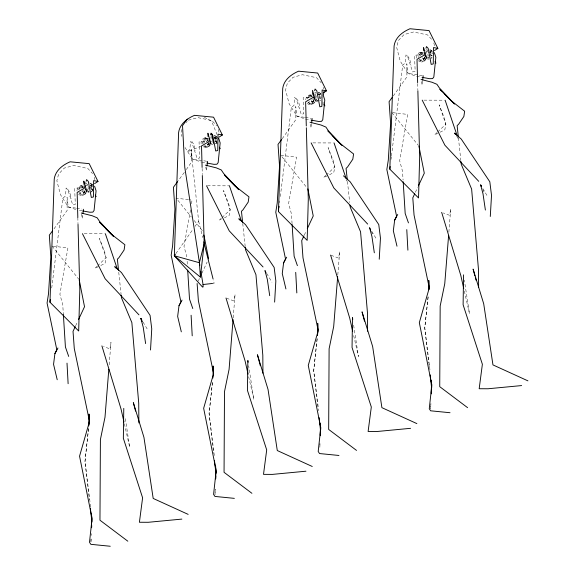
<?xml version="1.0" encoding="UTF-8"?>
<svg xmlns="http://www.w3.org/2000/svg" width="575" height="575" viewBox="0 0 575 575"><rect width="100%" height="100%" fill="white"/><g stroke="black" fill="none" stroke-linecap="round" stroke-linejoin="round"><path stroke-width="0.43" stroke-dasharray="2.88 2.16" d="M90.936 541.707L91.022 539.091M215.179 489.447L215 494.687L215.28 489.303M319.851 444.82L319.908 443.073M430.855 403.815L430.675 409.055L430.955 403.664M90.972 541.657L91.102 538.976M91.267 535.411L91.353 533.629M319.851 447.307L320.016 443.742M109.178 364.794L110.975 342.312L109.897 348.888L103.507 346.481M233.198 317.795L235.067 294.422L233.989 300.998L226.802 298.288M337.812 274.908L339.681 251.534L338.603 258.11L330.611 255.099M448.874 232.156L450.743 208.783L449.664 215.359L443.275 212.951M82.764 215.222L82.405 218.637L81.42 213.821M88.5 428.605L84.999 461.438L89.348 499.51M206.943 166.477L206.497 170.746L205.678 166.728M212.405 382.483L209.092 413.54L213.648 453.387M311.557 123.596L311.111 127.858L310.292 123.841M317.113 338.711L313.706 370.659L317.953 407.848M422.618 80.845L422.172 85.114L421.353 81.097M428.08 296.851L424.767 327.908L428.813 363.328M88.543 428.698L84.999 461.438L90.189 503.319M212.441 382.576L209.092 413.54L214.504 457.211M317.148 338.804L313.706 370.659L318.679 410.758M428.116 296.944L424.767 327.908L429.518 366.232M76.913 190.533L77.956 187.543L80.874 185.854M305.62 99.755L306.662 96.765L309.58 95.076M51.728 288.003L62.833 198.274L65.528 195.903L66.103 188.003L67.836 189.836L72.773 205.016L75.296 204.405L74.678 188.363L83.612 187.342M279.558 202.716L279.781 200.941M280.327 196.499L291.317 107.662L294.019 105.29L294.594 97.383L296.326 99.223L301.264 114.403L303.787 113.785L303.169 97.743L312.103 96.722M391.036 159.39L391.367 156.723M391.482 155.839L402.694 65.219L405.389 62.847L405.964 54.948L407.697 56.781L412.634 71.961L415.157 71.35L414.539 55.308L423.473 54.287M208.013 139.488L208.279 138.331M190.519 209.832L184 246.395L186.846 256.867M191.604 203.737L191.985 200.064L189.347 199.748M78.48 189.772L79.264 188.032L81.686 186.631M307.187 98.993L307.97 97.254L310.399 95.853M85.474 183.907L85.927 182.196M181.837 129.512L180.952 132.897L181.858 136.361M75.62 325.817L77.474 321.842M198.231 281.11L199.712 277.926M201.94 273.154L207.137 262.013M304.326 235.038L306.18 231.064M415.387 192.287L417.615 187.515M86.121 192.402L85.086 193.703L83.238 194.544M86.207 192.798L84.963 194.364L82.743 195.363M206.152 141.752L207.625 140.659M209.889 143.613L208.739 144.648L206.871 144.426M210.213 144.512L209.178 145.813L207.338 146.647M210.299 144.907L209.056 146.467L206.835 147.473M314.913 102.019L313.67 103.586L311.449 104.585M425.888 58.88L424.853 60.174L423.006 61.015M425.974 59.268L424.731 60.835L422.51 61.841M86.106 185.747L87.35 184.316M314.82 94.968L316.056 93.538M184.302 172.428L178.128 180.917M186.286 169.582L191.252 162.481L191.144 149.421L192.345 159.052L200.919 161.963M175.893 253.553L192.956 229.317M195.026 226.385L198.641 221.246L191.166 150.283L200.732 146.302M54.036 228.814L67.16 210.378L67.052 197.318L68.245 206.95L76.044 209.595M282.217 138.74L295.866 119.6L295.758 106.54L296.952 116.172L304.75 118.817M393.278 95.989L406.927 76.849L406.82 63.789L408.013 73.42L415.811 76.065M92.862 190.526L90.807 192.251M210.493 137.396L211.442 136.426M214.18 138.28L215.323 137.482M217.206 142.025L215.503 143.455M216.955 142.629L215.812 143.8M426.168 51.764L427.879 50.327M186.113 122.576L187.242 121.39M85.567 191.885L83.476 192.603L81.902 191.022M314.374 102.364L311.945 103.766M425.335 58.355L423.667 59.146L421.798 57.931M97.304 266.031L94.796 268.396L105.045 263.4L106.087 257.758L104.65 251.771L99.41 238.395L106.087 257.758L97.937 265.442M221.397 218.133L218.888 220.498L221.253 219.348M222.029 217.544L230.18 209.861L228.742 203.881L223.502 190.505L230.18 209.861L229.138 215.51L224.408 217.81M326.011 175.253L323.502 177.618L333.752 172.622L334.794 166.98L333.356 160.993L328.117 147.617L334.794 166.98L326.643 174.663M437.072 132.502L434.563 134.866L437.719 133.328M437.704 131.912L445.855 124.229L444.418 118.242L439.178 104.866L445.855 124.229L444.813 129.871L438.509 132.947M92.597 190.541L91.403 191.353M319.06 95.076L319.937 94.595M430.122 52.325L430.998 51.843M432.005 57.744L430.574 58.722M313.972 101.394C312.707 102.566 310.45 101.473 310.55 99.77M85.927 183.792L86.839 183.238M90.57 185.675L91.231 185.373M216.466 141.443L217.127 141.141M314.633 93.013L316.192 92.302M320.872 100.115L319.578 100.704M425.694 50.262L427.247 49.551M431.171 57.823L431.933 57.363M204.966 137.964C202.314 138.287 200.517 141.213 201.128 143.772M205.785 138.74C203.572 139.013 202.077 141.443 202.587 143.57M420.641 52.325C417.989 52.656 416.192 55.581 416.803 58.132M421.453 53.101L419.031 54.503L418.226 57.744M191.166 150.283L187.206 151.814L189.901 149.442L190.476 141.536L192.208 143.376L197.153 158.556L199.676 157.938L199.058 141.896L207.985 140.875M428.224 52.778L432.982 51.268M316.854 95.213L321.612 93.703M215.115 138.611L218.284 137.605M90.742 185.071L92.323 184.568M188.37 120.204L197.843 117.623L211.931 120.585L216.631 125.717M431.171 51.807L432.608 52.009M430.531 55.646L431.969 55.847M320.117 94.559L321.137 94.595M215.503 137.439L217.178 137.827M214.856 141.278L216.293 141.486M91.403 185.337L92.841 185.538M91.173 189.34L92.201 189.376M92.374 189.34L91.921 189.448M430.725 51.915L431.458 51.736M431.688 55.919L432.141 55.811M319.664 94.659L320.397 94.487M215.057 137.547L215.783 137.375M216.013 141.551L216.739 141.378M90.958 185.438L91.691 185.265M420.85 52.296L423.394 52.519M421.626 53.08L423.114 53.101M418.959 59.52L420.72 60.857L422.841 61.043M418.32 60.72L419.757 61.647L422.302 61.87M309.788 95.048L311.578 95.076M310.565 95.824L312.053 95.853M307.898 102.271L309.659 103.608L311.779 103.788M307.266 103.471L308.696 104.398L311.24 104.621M205.174 137.928L208.617 138.625M205.951 138.712L208.071 138.898M203.852 145.719L205.045 146.488L207.165 146.675M203.191 146.812L206.633 147.509M81.082 185.826L83.627 186.048M81.858 186.609L83.346 186.631M78.761 192.316L80.953 194.386L83.073 194.573M78.552 194.249L79.99 195.177L82.534 195.399M419.879 52.462L421.64 52.16M420.821 53.216L422.287 52.965M423.667 59.146L424.415 59.017M422.179 61.151L423.638 60.907M421.511 62.007L423.272 61.705M308.818 95.213L310.579 94.911M309.76 95.96L311.226 95.716M312.606 101.89L313.353 101.768M311.118 103.903L312.584 103.651M310.45 104.758L312.211 104.456M204.204 138.093L205.972 137.792M205.153 138.848L206.612 138.597M207.302 140.717L207.712 140.645M207.992 144.778L208.739 144.648M206.504 146.79L207.97 146.539M205.836 147.646L207.597 147.344M80.112 185.991L81.873 185.689M81.053 186.746L82.52 186.494M83.9 192.675L84.647 192.546M82.412 194.681L83.871 194.436M81.743 195.536L83.504 195.234M212.441 283.461L214.144 283.267L213.275 279.809M423.969 100.143L444.245 100.201M312.908 142.895L333.191 142.952M207.41 185.775L229.454 185.84M84.202 233.673L104.478 233.73M429.302 49.989L431.559 50.521L432.608 51.383M428.864 59.132L427.11 58.88M318.241 92.74L320.498 93.272L321.547 94.135M320.627 98.67L319.88 98.562M317.803 101.876L316.056 101.631M213.188 144.763L211.442 144.512M88.004 192.575L89.096 192.661M392.725 112.657L407.661 114.425L399.668 160.763L402.522 171.228L403.075 180.025M280.787 155.308L296.599 157.176L288.614 203.514L291.46 213.979L292.071 223.661M188.471 199.647L176.173 198.188L191.396 217.07M52.958 246.186L67.893 247.954L59.901 294.292L62.754 304.757L63.365 314.439M422.316 75.591L408.013 73.42L400.243 61.123L396.621 47.258L398.403 40.494L404.045 34.565L413.518 31.992L427.599 34.953L432.896 40.717M304.527 117.322L296.952 116.172L289.182 103.874L285.559 90.009L287.342 83.246L292.984 77.316L302.457 74.736L316.537 77.704L321.245 82.829M305.368 117.451L311.262 118.342M206.648 161.23L192.345 159.052L184.568 146.754M75.821 208.1L68.245 206.95L60.476 194.652L56.853 180.787L58.636 174.024L64.278 168.094L73.751 165.514L87.831 168.482L92.539 173.607M76.662 208.229L81.708 208.991M416.595 76.331L421.806 77.28M305.533 119.083L310.744 120.031M201.789 162.121L206.13 162.912M79.436 210.335L82.038 210.809M428.842 58.097L427.491 57.629M318.349 92.129L321.238 93.725M317.781 100.848L316.43 100.381M214.533 135.693L216.933 137.022M89.642 182.907L92.532 184.503M90.44 183.583L92.841 184.913M89.075 191.626L87.723 191.159M430.071 49.551L432.709 51.534M214.396 135.183L217.034 137.166M204.333 117.3L211.643 121.246L216.955 134.334M391.848 112.556L418.348 145.417M281.915 156.702L306.727 187.472M194.221 220.563L202.68 231.057M52.081 246.086L78.581 278.947M424.472 56.896L424.882 57.45M407.503 55.797L409.695 59.002L411.003 65.241M296.441 98.548L298.633 101.746L299.942 107.992M191.827 141.428L194.019 144.634L195.327 150.88M67.735 189.326L69.927 192.524L71.235 198.77M456.737 136.404L458.074 138.395M346.121 179.817L347.012 181.147M482.827 188.564L487.629 196.535M371.766 231.308L376.567 239.286M266.721 273.47L271.953 282.174M143.06 322.093L147.861 330.064M322.74 101.955L323.596 103.529M217.271 143.261L215.992 140.897L217.199 144.102M92.747 190.368L91.899 188.794L92.805 191.195M313.088 98.979L313.411 99.647M482.863 189.657L483.97 192.014M371.436 231.617L372.543 233.975M322.719 103.622L323.322 105.225M198.641 221.246L202.688 237.547M464.341 291.094L469.502 313.842L464.356 280.162M353.675 335.599L358.441 356.593L353.567 324.681M248.666 376.733L253.827 399.481L248.68 365.793M124.372 423.746L129.734 447.372L125.127 417.234M433.838 42.953L434.729 46.927M323.136 87.292L323.488 88.881M218.342 129.382L219.233 133.357M94.25 177.272L94.782 179.659M429.626 367.123L429.956 369.79M90.304 504.21L90.634 506.884M428.914 364.212L429.216 366.872M458.433 137.885L460.848 160.677M347.465 181.513L349.693 202.551M242.758 223.524L245.173 246.316M118.759 272.291L121.081 294.206M187.127 261.266L187.349 264.78M417.666 83.54L417.838 89.808M202.127 168.338L202.299 174.606M77.826 217.487L78.02 224.653M217.005 140.437A4.794 1.121 69.3 0 1 216.768 140.156A3.745 0.446 -70.9 0 1 217.005 139.567M211.262 141.472A3.745 2.767 -35.8 0 1 211.715 141.73M209.968 144.052A4.794 4.593 73.1 0 1 207.115 144.318M214.108 136.749A3.076 1.617 85.4 0 1 215.115 141.896M210.982 138.87A3.702 1.948 85.4 0 1 211.399 137.224M214.152 137.252A3.702 1.948 85.4 0 1 214.748 138.913M204.154 142.701A3.076 2.408 -87.8 0 1 207.798 140.027M208.969 142.686A3.076 2.408 -87.8 0 1 205.318 145.36M203.09 143.685A3.702 2.897 -87.8 0 1 204.499 139.517A3.702 2.897 -87.8 0 1 207.985 140.099M208.797 142.715A3.702 2.897 -87.8 0 1 204.412 145.928M209.207 143.089A1.574 1.229 -87.8 0 1 207.137 143.8M83.655 189.865A3.745 2.767 -35.8 0 0 81.916 191.791A4.794 4.593 73.1 0 0 85.33 192.143M87.616 189.628A3.745 2.767 -35.8 0 1 87.982 189.966A4.794 4.593 73.1 0 1 87.666 190.469M84.777 191.382A3.076 2.408 -87.8 0 1 82.735 193.638A3.076 2.408 -87.8 0 1 80.356 192.129M80.795 188.413A3.076 2.408 -87.8 0 1 83.131 187.615M84.985 191.36A1.574 1.229 -87.8 0 1 82.699 190.584M79.027 189.664A3.702 2.897 -87.8 0 1 83.303 187.407M84.705 190.605A3.702 2.897 -87.8 0 1 82.513 194.185A3.702 2.897 -87.8 0 1 79.278 192.467M88.435 189.125A3.076 1.617 85.4 0 1 88.27 186.056M90.426 184.956A3.076 1.617 85.4 0 1 91.245 189.153M89.024 191.432A3.702 1.948 85.4 0 1 87.587 190.339M87.235 189.57A3.702 1.948 85.4 0 1 86.99 188.679M87.033 185.876A3.702 1.948 85.4 0 1 87.673 184.532M90.656 186.81A3.702 1.948 85.4 0 1 90.764 188.715M425.644 58.413A4.794 4.593 73.1 0 1 421.683 58.262M426.938 55.84A3.745 2.767 -35.8 0 1 427.383 56.098M419.915 56.271A3.076 2.408 -87.8 0 1 423.473 54.395M424.637 57.054A3.076 2.408 -87.8 0 1 423.114 59.901A3.076 2.408 -87.8 0 1 420.497 59.239M418.794 56.134A3.702 2.897 -87.8 0 1 423.071 53.877M424.472 57.076A3.702 2.897 -87.8 0 1 422.639 60.497A3.702 2.897 -87.8 0 1 419.491 59.707M424.753 57.831A1.574 1.229 -87.8 0 1 422.503 57.457M428.497 56.235A3.076 1.617 85.4 0 1 427.901 54.057M429.784 51.118A3.076 1.617 85.4 0 1 430.79 56.257M429.295 57.788A3.702 1.948 85.4 0 1 427.793 57.399M426.657 53.238A3.702 1.948 85.4 0 1 427.441 51.01M429.827 51.621A3.702 1.948 85.4 0 1 430.179 52.39M430.546 54.237A3.702 1.948 85.4 0 1 430.531 55.193M432.062 55.193A1.574 0.827 85.4 0 1 430.819 54.359A1.574 0.827 85.4 0 1 431.343 52.282A1.574 0.827 85.4 0 1 432.4 53.834M314.036 101.365A4.794 4.593 73.1 0 1 310.622 101.013A3.745 2.767 -35.8 0 1 311.341 99.949M316.379 99.691A4.794 4.593 73.1 0 0 316.688 99.188A3.745 2.767 -35.8 0 0 316.322 98.85M311.822 99.489A3.745 2.767 -35.8 0 1 312.362 99.087M316.94 97.606A3.076 1.617 85.4 0 1 316.854 96.018M319.729 99.008A3.076 1.617 85.4 0 0 319.901 95.666A3.076 1.617 85.4 0 0 318.298 93.754A3.702 1.948 85.4 0 1 319.47 97.937M317.731 100.654A3.702 1.948 85.4 0 1 316.293 99.561M315.697 97.901A3.702 1.948 85.4 0 1 316.379 93.754M320.598 98.145A1.574 0.827 85.4 0 1 319.693 96.708A1.574 0.827 85.4 0 1 320.282 95.033A1.574 0.827 85.4 0 1 321.288 96.183M321.274 97.369A1.574 0.827 85.4 0 1 321.159 97.692M313.49 100.596A3.076 2.408 -87.8 0 1 311.442 102.86A3.076 2.408 -87.8 0 1 309.062 101.351M309.501 97.635A3.076 2.408 -87.8 0 1 311.837 96.837M308.035 97.987A3.702 2.897 -87.8 0 1 312.009 96.629M313.411 99.827A3.702 2.897 -87.8 0 1 311.219 103.407A3.702 2.897 -87.8 0 1 307.984 101.689M313.691 100.582A1.574 1.229 -87.8 0 1 311.406 99.806M215.136 138.668A1.574 0.827 85.4 0 0 215.984 141.033A1.574 0.827 85.4 0 0 216.574 138.683A1.574 0.827 85.4 0 0 215.136 138.668M91.044 186.566A1.574 0.827 85.4 0 0 91.892 188.923A1.574 0.827 85.4 0 0 92.482 186.58A1.574 0.827 85.4 0 0 91.044 186.566"/><path stroke-width="0.86" d="M123.776 408.372L123.345 438.272L142.607 497.799L139.409 522.258L148.278 522.287L181.865 519.096M463.543 274.843L463.112 304.75L482.375 364.277L479.176 388.729L488.046 388.757L521.633 385.573M78.02 224.653L79.803 290.016L78.674 330.999L49.967 302.22L54.237 179.005C55.394 170.516 62.682 164.946 70.128 161.805L89.19 163.645L97.994 181.456L94.595 183.633M91.411 527.735L91.677 519.879L90.361 508.365M202.558 287.09L174.34 255.753L178.609 132.545C179.767 124.056 187.062 118.486 194.501 115.345L213.562 117.185L222.367 134.996L218.967 137.173M215.532 478.968L215.769 471.982L214.453 460.474M306.346 127.772L308.293 199.403L307.165 240.379L278.458 211.6L282.728 88.392C283.885 79.903 291.173 74.326 298.619 71.185L317.68 73.032L326.485 90.843L323.761 92.582M320.174 435.21L320.383 429.101L319.067 417.587M417.86 90.706L419.664 156.961L418.535 197.944L389.828 169.165L394.098 45.95C395.255 37.461 402.543 31.891 409.989 28.75L429.051 30.59L437.855 48.401L434.456 50.578M431.207 393.336L431.444 386.35L430.129 374.835M91.648 527.39L91.734 525.607M91.899 522.035L91.518 514.014M215.783 478.601L215.912 475.927M216.035 473.254L215.611 466.124M320.397 435.721L320.562 432.148M320.692 429.475L320.225 423.236M431.415 393.861L431.545 391.187M431.71 387.615L431.286 380.485M150.521 350.002L151.75 328.871L150.053 315.323L121.483 272.6L114.748 266.613L115.64 267.943M274.62 302.112L275.842 280.974L274.146 267.425L245.575 224.71L238.841 218.723L239.732 220.045M379.234 259.224L380.456 238.093L378.76 224.545L350.189 181.822L343.455 175.835M490.288 216.473L491.517 195.342L489.821 181.793L461.251 139.071L454.516 133.084L455.407 134.413M213.303 374.613L213.124 366.138L213.303 374.613L203.651 408.293L216.164 470.58L213.591 494.399L214.942 496.433L234.348 498.36M428.979 288.981L428.799 280.507L428.979 288.981L419.319 322.654L431.839 384.941L429.266 408.76L430.618 410.802L450.024 412.721M108.826 369.243L104.988 417.263L100.402 439.559L99.964 520.21L127.83 541.197M233.062 319.571L229.08 369.366L224.494 391.668L224.056 472.319L251.922 493.307M337.669 276.683L333.694 326.485L329.108 348.781L328.67 429.432L356.536 450.419M448.593 235.714L444.755 283.734L440.17 306.029L439.731 386.68L467.597 407.668M82.944 213.519L83.397 209.25M88.78 425.938L89.348 420.613L89.032 414.036L89.017 424.278M207.036 165.622L207.489 161.359M212.879 378.048L213.447 372.722L198.375 300.682L197.117 283.497M311.65 122.741L312.103 118.472M317.493 335.16L318.061 329.834L317.738 323.258L317.537 335.268M422.711 79.99L423.164 75.72M428.835 289.75L429.115 287.083L414.05 215.043L412.793 197.857L414.647 193.883M175.375 254.287L174.34 255.753L200.402 277.121L204.175 243.556L202.321 175.504M49.967 302.22L50.298 299.553M278.458 211.6L278.681 209.825M278.897 208.049L279.119 206.274M389.828 169.165L390.159 166.498M52.462 230.934L49.321 235.175L50.837 256.953L48.523 293.703L47.071 303.039L56.817 349.744L54.905 353.625L53.554 364.327L57.22 379.737M177.603 181.628L173.413 187.278L174.937 209.056L172.615 245.805L171.163 255.142L180.909 301.846L178.998 305.735L177.653 316.43L181.312 331.84M281.692 139.445L278.027 144.397L279.543 166.175L277.229 202.925L275.777 212.261L285.523 258.966L283.612 262.847L282.26 273.549L285.926 288.959M392.229 97.405L389.088 101.646L390.605 123.424L388.29 160.173L386.838 169.51L396.585 216.214L394.673 220.096L393.322 230.798L396.987 246.208M324.027 91.267L323.308 95.436L324.782 100.072L322.769 119.737L321.562 121.339L318.564 121.454L311.614 120.189M200.402 277.121L199.396 262.732L204.175 243.556L203.751 241.838M85.028 185.624L84.36 188.197L77.143 192.417L77.826 217.487M86.149 181.333L86.595 179.616L88.327 181.456L91.317 197.426L93.394 197.002L93.646 180.6L97.994 181.456M209.623 138.309L208.732 141.737L201.523 145.957L202.105 167.447M210.522 134.873L210.967 133.156L212.7 134.996L215.697 150.966L217.767 150.542L218.018 134.14L222.367 134.996M313.742 94.156L312.85 97.585L305.634 101.804L306.295 125.975M314.64 90.721L315.086 89.003L316.818 90.843L319.808 106.813L321.885 106.389L322.137 89.987L326.485 90.843M424.889 52.577L424.221 55.15L417.004 59.362L417.637 82.642M426.01 48.286L426.456 46.568L428.188 48.401L431.178 64.378L433.255 63.947L433.507 47.552L437.855 48.401M75.246 326.614L73.025 331.387L74.283 348.572L89.348 420.613L89.211 422.51L79.551 456.183L92.072 518.47L89.499 542.29L90.85 544.331L110.256 546.25M78.588 319.456L84.525 306.727L79.149 279.651M303.959 235.836L301.731 240.609L302.989 257.794L318.061 329.834L317.918 331.732L308.265 365.405L320.778 427.692L318.205 451.512L319.556 453.553L338.963 455.472M307.294 228.678L313.231 215.948L307.855 188.873M418.356 185.926L424.293 173.197L418.916 146.122M54.905 353.625L57.96 347.983M178.998 305.735L182.052 300.092M283.612 262.847L286.666 257.205M394.673 220.096L397.728 214.461M187.349 119.104L182.527 125.652L184.776 167.354L199.834 265.348M203.126 286.954L203.047 284.532L212.441 283.461M410.572 428.317L376.984 431.509L368.115 431.48L371.313 407.021L352.051 347.494L352.482 317.594L352.755 319.362M305.957 471.205L272.37 474.397L263.508 474.361L266.699 449.909L247.437 390.382L247.868 360.475L248.141 362.25M422.675 77.438L429.626 78.703L432.623 78.588L433.83 76.985L435.843 57.32L434.369 52.684M207 163.07L213.95 164.342L216.947 164.22L218.155 162.617L220.167 142.959L218.701 138.323M82.908 210.967L89.858 212.232L92.855 212.118L94.063 210.515L96.075 190.85L94.602 186.214M421.022 79.487L432.055 82.254L436.957 84.317L439.422 87.989L454.466 104.039L444.497 93.926M309.961 122.238L320.994 125.005L325.896 127.068L328.361 130.741L341.485 144.922M205.347 165.118L216.38 167.886L221.282 169.956L223.747 173.628L238.79 189.678L229.403 180.147M81.255 213.016L92.288 215.783L97.189 217.846L99.655 221.519L113.419 236.325M174.34 255.753L199.396 262.732M527.929 380.858L492.962 364.909L483.704 303.801L473.11 269.093L474.885 275.878M416.868 423.603L381.901 407.661L372.65 346.553L362.049 311.844L364.485 321.173M312.261 466.49L277.287 450.548L268.036 389.433L257.435 354.725L260.317 365.75M188.162 514.381L153.194 498.439L143.937 437.331L133.343 402.622L135.556 411.103M439.925 89.29L441.593 90.972M332.192 135.412L342.161 145.525M102.932 225.63L99.604 222.252L103.773 226.543M103.486 226.191L113.455 236.303M439.997 89.377L450.62 100.294L464.643 111.212L463.874 116.466L458.634 124.214L457.132 125.638L458.34 137.015M327.757 130.913L339.559 143.046L353.582 153.963L352.813 159.21L347.573 166.966L346.071 168.382L347.278 179.759M224.322 175.008L234.945 185.933L248.968 196.851L248.199 202.098L242.959 209.853L241.457 211.269L242.664 222.647M105.541 228.368L110.853 233.824L124.876 244.742L124.107 249.988L118.867 257.744L117.365 259.16L118.572 270.545M478.731 181.326L444.899 145.209L422.201 100.136M367.669 224.077L333.838 187.96L311.14 142.888M263.055 266.965L229.231 230.841L206.533 185.775M138.963 314.856L105.132 278.738L82.433 233.666M485.386 210.048L482.993 193.732L480.643 184.934L481.519 186.386M145.619 343.577L143.225 327.261L140.875 318.464L141.752 319.916M425.004 55.423L426.693 58.312L423.595 47.588L423.682 50.83M313.519 97.448L315.632 101.063L312.534 90.34L312.635 94.386M209.753 141.781L211.018 143.944L207.92 133.228L208.006 136.462M85.237 188.952L86.926 191.842L83.828 181.118L83.914 184.359M435.081 61.568L435.936 63.142M324.02 104.319L324.875 105.893M219.406 147.207L220.261 148.781M95.313 195.097L96.169 196.672M480.643 184.934L481.383 186.508M370.695 230.043L369.581 227.686L371.932 236.476L374.325 252.799M266.081 272.931L264.974 270.573L267.317 279.364L269.711 295.679M140.875 318.464L142.356 321.612M408.458 222.899L405.181 213.469L403.19 181.786M297.397 265.65L294.12 256.22L292.129 224.537M192.783 308.538L189.513 299.101L187.68 270.063M68.691 356.428L65.413 346.998L63.365 314.439M445.129 100.201L457.211 135.851M334.068 142.952L346.15 178.602M229.454 185.84L241.536 221.49M105.362 233.73L117.444 269.38M441.672 212.347L460.769 275.346L463.745 288.47M330.611 255.099L349.708 318.097L352.683 331.222M225.997 297.987L245.094 360.985L248.069 374.109M101.904 345.877L121.002 408.875L123.977 422M475.324 277.574L475.992 280.118M204.175 243.556L213.059 278.947M203.888 235.024L208.617 258.829M211.622 133.335L213.418 143.477M200.855 271.457L203.047 284.532M460.942 161.561L461.215 164.191L471.629 189.082L478.493 269.668L478.623 287.601M349.974 205.189L350.153 206.943L360.568 231.833L367.432 312.419L367.569 331.25M245.266 247.193L245.547 249.823L255.954 274.721L262.818 355.3L262.947 373.24M121.174 295.083L121.447 297.721L131.862 322.611L138.726 403.197L138.87 422.927M406.777 229.605L407.891 250.175M295.715 272.356L296.829 292.927M191.101 315.244L192.215 335.814M67.009 363.134L68.123 383.705"/></g></svg>
